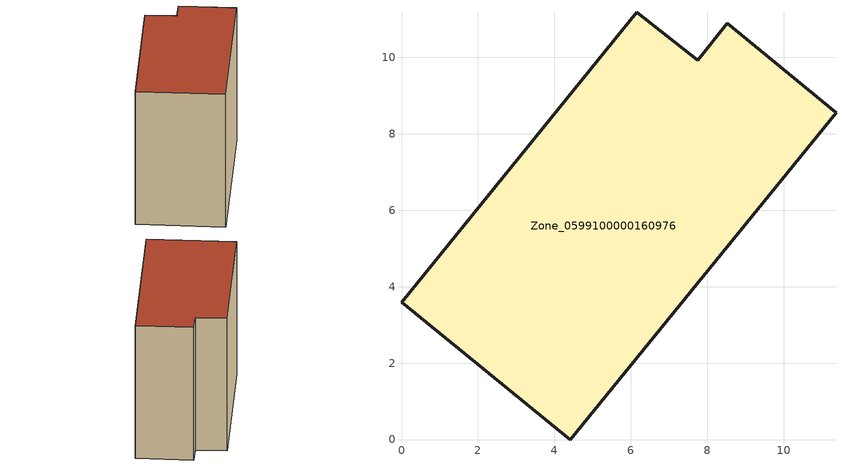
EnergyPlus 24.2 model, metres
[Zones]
Zone_0599100000160976
 floor ground (C_G): 4.41,0 0,3.59 6.16,11.18 7.75,9.93 8.53,10.9 11.37,8.56 z0
 wall outside (C_F): 11.37,8.56 8.53,10.9 7.75,9.93 6.16,11.18 0,3.59 4.41,0 11.37,8.56 z0:9.55
 roof outside (C_R): 0,3.59 4.41,0 11.37,8.56 8.53,10.9 7.75,9.93 6.16,11.18 z9.55
[BUILDING]
Pand.0599100000160976: North Axis=0; Terrain=City; Loads Convergence Tolerance Value=0.04; Temperature Convergence Tolerance Value=0.4; Solar Distribution=FullExterior; Maximum Number of Warmup Days=25; Minimum Number of Warmup Days=1
[Site:Location]
Rotterdam.The.Hague.AP_ZH_NLD Design_Conditions: Latitude=51.96; Longitude=4.45; Time Zone=1; Elevation=-4.5
[SITE:GROUNDTEMPERATURE:BUILDINGSURFACE]
18, 18, 18, 18, 18, 18, 18, 18, 18, 18, 18, 18
[MATERIAL] Thermal Absorptance=0.9; Solar Absorptance=0.7; Visible Absorptance=0.7
Name | Roughness | Thickness | Conductivity | Density | Specific Heat
G.TC.1946 | MediumSmooth | 0.15 | 1 | 540 | 1210
F.TC.1946 | Rough | 0.3 | 0.857143 | 1920 | 840
R.TC.1946 | MediumRough | 0.2 | 0.909091 | 1500 | 1000
[CONSTRUCTION]
C_G: G.TC.1946
C_F: F.TC.1946
C_R: R.TC.1946
[ZONE]
Zone_0599100000160976: Type=1; Multiplier=1; Ceiling Height=Autocalculate; Volume=Autocalculate; Floor Area=autocalculate; Part of Total Floor Area=Yes
[ZONEINFILTRATION:DESIGNFLOWRATE]
Infil_Zone_0599100000160976: Zone or ZoneList or Space or SpaceList=Zone_0599100000160976; Schedule=AlwaysOn; Design Flow Rate Calculation Method=Flow/Area; Flow Rate per Floor Area=0.003; Constant Term Coefficient=1; Temperature Term Coefficient=0; Velocity Term Coefficient=0; Velocity Squared Term Coefficient=0
[HVACTEMPLATE:ZONE:IDEALLOADSAIRSYSTEM]
Zone_0599100000160976: Maximum Heating Supply Air Temperature=50; Minimum Cooling Supply Air Temperature=13; Maximum Heating Supply Air Humidity Ratio=0.0156; Minimum Cooling Supply Air Humidity Ratio=0.0077; Heating Limit=NoLimit; Cooling Limit=NoLimit; Dehumidification Control Type=ConstantSensibleHeatRatio; Cooling Sensible Heat Ratio=0.7; Dehumidification Setpoint=60; Humidification Control Type=None; Humidification Setpoint=30; Outdoor Air Method=None; Outdoor Air Flow Rate per Person=0.00944; Outdoor Air Flow Rate per Zone Floor Area=0; Outdoor Air Flow Rate per Zone=0; Demand Controlled Ventilation Type=None; Outdoor Air Economizer Type=NoEconomizer; Heat Recovery Type=None; Sensible Heat Recovery Effectiveness=0.7; Latent Heat Recovery Effectiveness=0.65
[ZONECONTROL:THERMOSTAT]
ThermostatControl_Zone_0599100000160976: Zone or ZoneList=Zone_0599100000160976; Control Type Schedule=DualSetpointControlType; Control 1=Thermostat_Zone_0599100000160976; Temperature Difference Between Cutout And Setpoint=0
[THERMOSTATSETPOINT:DUALSETPOINT]
Thermostat_Zone_0599100000160976: Heating Setpoint Temperature Schedule=HeatingSetpoint_Zone_0599100000160976; Cooling Setpoint Temperature Schedule=CoolingSetpoint_Zone_0599100000160976
[SCHEDULE:COMPACT]
HeatingSetpoint_Zone_0599100000160976: Through: 12/31, For: AllDays, Until: 24:00, 21
CoolingSetpoint_Zone_0599100000160976: Through: 12/31, For: AllDays, Until: 24:00, 24
DualSetpointControlType: Through: 12/31, For: AllDays, Until: 24:00, 4
AlwaysOn: Through: 12/31, For: AllDays, Until: 24:00, 1
